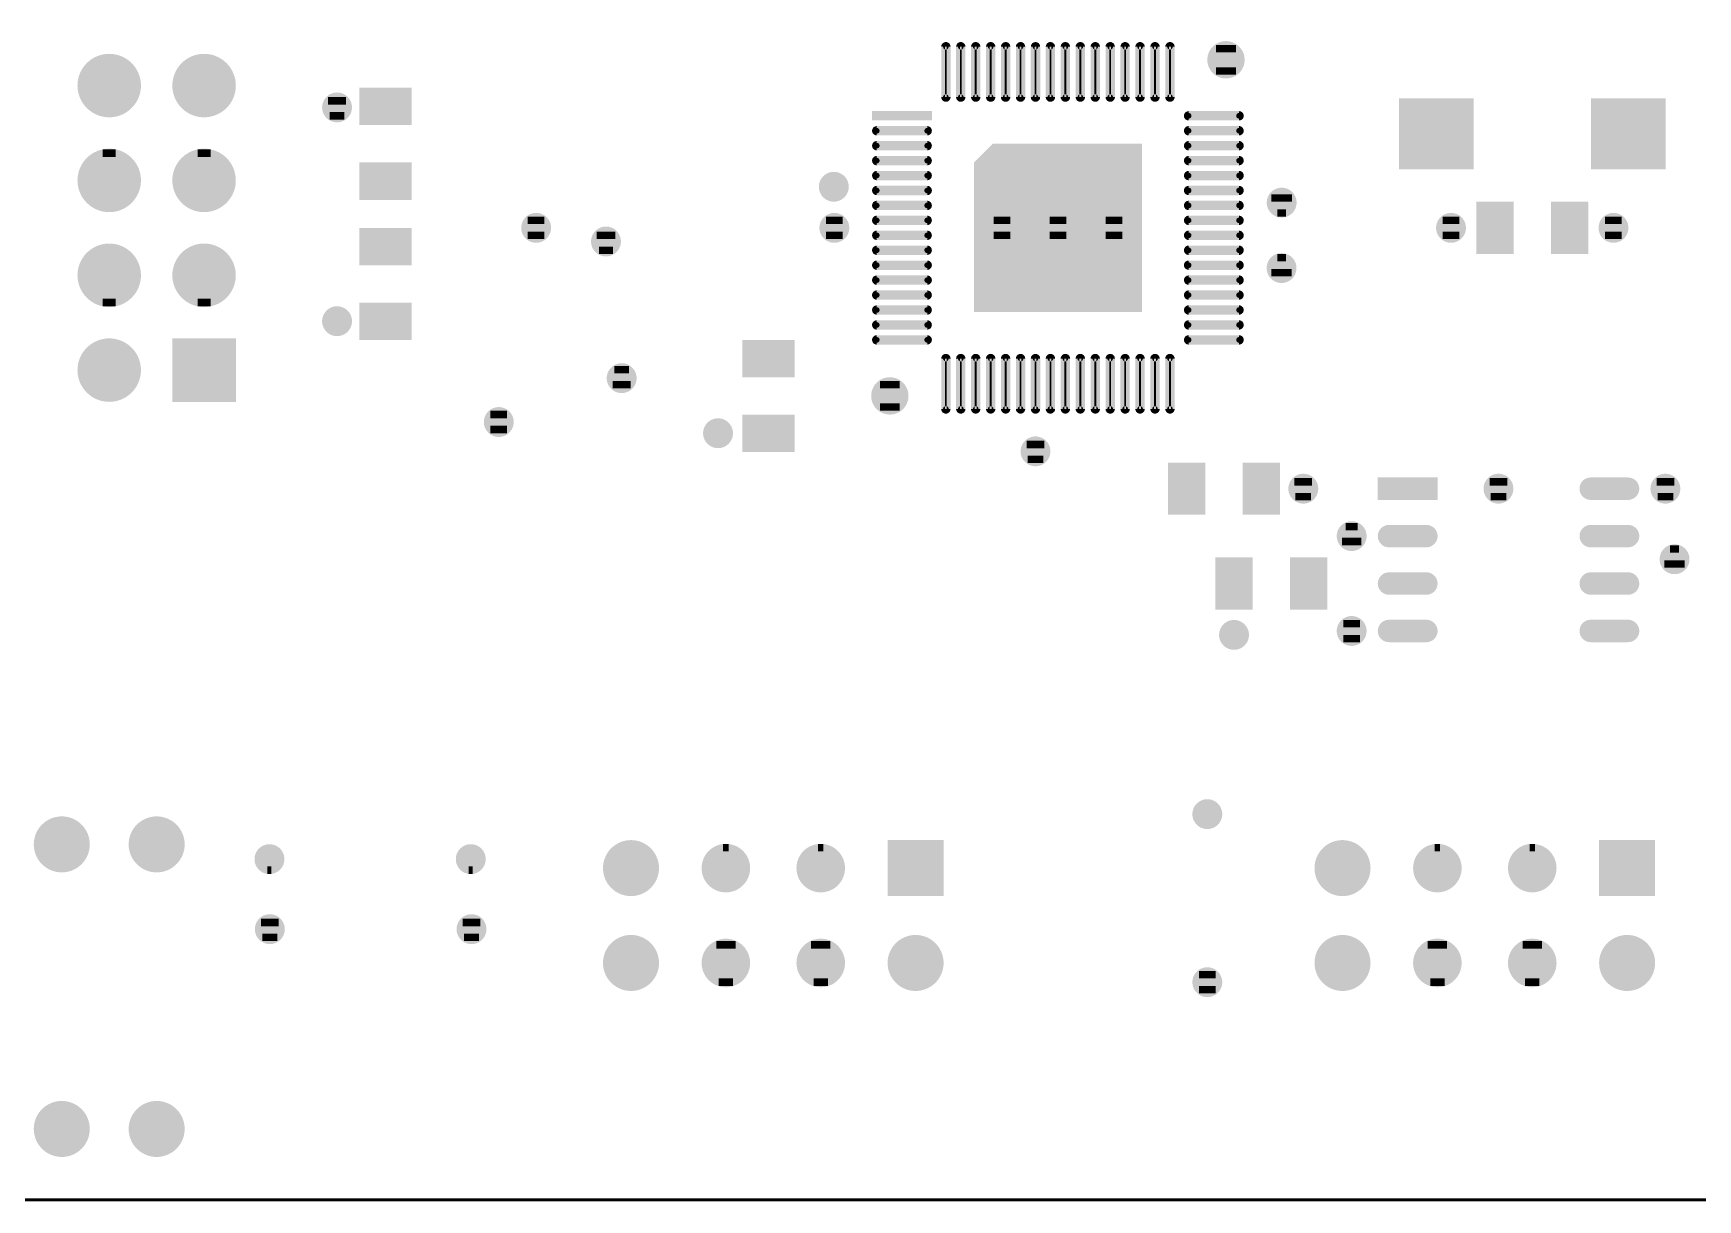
# Model space of a CAD drawing. Extents: x -61 to 101, y -94 to 26.
# Drawn here: x 12.33 to 56.89, y -93.97 to -62.74 of the extents above; entities that cross this region are included whole.
import ezdxf

# ---------------------------------------------------------------- set-up
doc = ezdxf.new("R2010")
doc.units = 0
doc.header["$MEASUREMENT"] = 0
doc.layers.add('BOARD', color=5, linetype='CONTINUOUS', lineweight=50)
doc.layers.add('TOP', color=74, linetype='CONTINUOUS')

msp = doc.modelspace()

# ---------------------------------------------------------------- linework, layer by layer
at = {"layer": 'BOARD'}
msp.add_lwpolyline([(100.88, -33.975), (-61.12, -33.975), (-61.12, -93.975), (100.88, -93.975)], close=True, dxfattribs=at)
at = {"layer": 'TOP', "const_width": 0.2}
for points in [[(36.735, -63.1, -1), (36.785, -63.1), (36.785, -64.45, -1), (36.735, -64.45)], [(37.135, -63.1, -1), (37.185, -63.1), (37.185, -64.45, -1), (37.135, -64.45)], [(37.535, -63.1, -1), (37.585, -63.1), (37.585, -64.45, -1), (37.535, -64.45)], [(37.935, -63.1, -1), (37.985, -63.1), (37.985, -64.45, -1), (37.935, -64.45)], [(38.335, -63.1, -1), (38.385, -63.1), (38.385, -64.45, -1), (38.335, -64.45)], [(38.735, -63.1, -1), (38.785, -63.1), (38.785, -64.45, -1), (38.735, -64.45)], [(39.135, -63.1, -1), (39.185, -63.1), (39.185, -64.45, -1), (39.135, -64.45)], [(39.535, -63.1, -1), (39.585, -63.1), (39.585, -64.45, -1), (39.535, -64.45)], [(39.935, -63.1, -1), (39.985, -63.1), (39.985, -64.45, -1), (39.935, -64.45)], [(40.335, -63.1, -1), (40.385, -63.1), (40.385, -64.45, -1), (40.335, -64.45)], [(40.735, -63.1, -1), (40.785, -63.1), (40.785, -64.45, -1), (40.735, -64.45)], [(41.135, -63.1, -1), (41.185, -63.1), (41.185, -64.45, -1), (41.135, -64.45)], [(41.535, -63.1, -1), (41.585, -63.1), (41.585, -64.45, -1), (41.535, -64.45)], [(41.935, -63.1, -1), (41.985, -63.1), (41.985, -64.45, -1), (41.935, -64.45)], [(42.335, -63.1, -1), (42.385, -63.1), (42.385, -64.45, -1), (42.335, -64.45)], [(42.735, -63.1, -1), (42.785, -63.1), (42.785, -64.45, -1), (42.735, -64.45)], [(44.26, -63.05, 1), (44.26, -63.85, 1)], [(14.36, -63.39, 1), (14.36, -64.89, 1)], [(16.9, -63.39, 1), (16.9, -64.89, 1)], [(20.46, -64.425, 1), (20.46, -65.025, 1)], [(44.61, -64.925, -1), (44.61, -64.975), (43.26, -64.975, -1), (43.26, -64.925)], [(36.26, -65.325, -1), (36.26, -65.375), (34.91, -65.375, -1), (34.91, -65.325)], [(44.61, -65.325, -1), (44.61, -65.375), (43.26, -65.375, -1), (43.26, -65.325)], [(14.36, -65.93, 1), (14.36, -67.43, 1)], [(16.9, -65.93, 1), (16.9, -67.43, 1)], [(36.26, -65.725, -1), (36.26, -65.775), (34.91, -65.775, -1), (34.91, -65.725)], [(44.61, -65.725, -1), (44.61, -65.775), (43.26, -65.775, -1), (43.26, -65.725)], [(36.26, -66.125, -1), (36.26, -66.175), (34.91, -66.175, -1), (34.91, -66.125)], [(39.76, -66.15, 1), (39.76, -66.75, 1)], [(44.61, -66.125, -1), (44.61, -66.175), (43.26, -66.175, -1), (43.26, -66.125)], [(33.76, -66.55, 1), (33.76, -67.15, 1)], [(36.26, -66.525, -1), (36.26, -66.575), (34.91, -66.575, -1), (34.91, -66.525)], [(36.26, -66.925, -1), (36.26, -66.975), (34.91, -66.975, -1), (34.91, -66.925)], [(44.61, -66.525, -1), (44.61, -66.575), (43.26, -66.575, -1), (43.26, -66.525)], [(44.61, -66.925, -1), (44.61, -66.975), (43.26, -66.975, -1), (43.26, -66.925)], [(36.26, -67.325, -1), (36.26, -67.375), (34.91, -67.375, -1), (34.91, -67.325)], [(44.61, -67.325, -1), (44.61, -67.375), (43.26, -67.375, -1), (43.26, -67.325)], [(45.751, -66.974, 1), (45.751, -67.574, 1)], [(25.79, -67.65, 1), (25.79, -68.25, 1)], [(33.775, -67.65, 1), (33.775, -68.25, 1)], [(36.26, -67.725, -1), (36.26, -67.775), (34.91, -67.775, -1), (34.91, -67.725)], [(38.26, -67.65, 1), (38.26, -68.25, 1)], [(39.76, -67.65, 1), (39.76, -68.25, 1)], [(41.26, -67.65, 1), (41.26, -68.25, 1)], [(44.61, -67.725, -1), (44.61, -67.775), (43.26, -67.775, -1), (43.26, -67.725)], [(50.285, -67.65, 1), (50.285, -68.25, 1)], [(54.635, -67.65, 1), (54.635, -68.25, 1)], [(27.66, -68.015, 1), (27.66, -68.615, 1)], [(36.26, -68.125, -1), (36.26, -68.175), (34.91, -68.175, -1), (34.91, -68.125)], [(44.61, -68.125, -1), (44.61, -68.175), (43.26, -68.175, -1), (43.26, -68.125)], [(14.36, -68.47, 1), (14.36, -69.97, 1)], [(16.9, -68.47, 1), (16.9, -69.97, 1)], [(36.26, -68.525, -1), (36.26, -68.575), (34.91, -68.575, -1), (34.91, -68.525)], [(44.61, -68.525, -1), (44.61, -68.575), (43.26, -68.575, -1), (43.26, -68.525)], [(45.748, -68.727, 1), (45.748, -69.327, 1)], [(36.26, -68.925, -1), (36.26, -68.975), (34.91, -68.975, -1), (34.91, -68.925)], [(39.76, -69.15, 1), (39.76, -69.75, 1)], [(44.61, -68.925, -1), (44.61, -68.975), (43.26, -68.975, -1), (43.26, -68.925)], [(36.26, -69.325, -1), (36.26, -69.375), (34.91, -69.375, -1), (34.91, -69.325)], [(44.61, -69.325, -1), (44.61, -69.375), (43.26, -69.375, -1), (43.26, -69.325)], [(36.26, -69.725, -1), (36.26, -69.775), (34.91, -69.775, -1), (34.91, -69.725)], [(44.61, -69.725, -1), (44.61, -69.775), (43.26, -69.775, -1), (43.26, -69.725)], [(20.46, -70.15, 1), (20.46, -70.75, 1)], [(36.26, -70.125, -1), (36.26, -70.175), (34.91, -70.175, -1), (34.91, -70.125)], [(44.61, -70.125, -1), (44.61, -70.175), (43.26, -70.175, -1), (43.26, -70.125)], [(36.26, -70.525, -1), (36.26, -70.575), (34.91, -70.575, -1), (34.91, -70.525)], [(36.26, -70.925, -1), (36.26, -70.975), (34.91, -70.975, -1), (34.91, -70.925)], [(44.61, -70.525, -1), (44.61, -70.575), (43.26, -70.575, -1), (43.26, -70.525)], [(44.61, -70.925, -1), (44.61, -70.975), (43.26, -70.975, -1), (43.26, -70.925)], [(14.36, -71.01, 1), (14.36, -72.51, 1)], [(28.08, -71.675, 1), (28.08, -72.275, 1)], [(36.735, -71.45, -1), (36.785, -71.45), (36.785, -72.8, -1), (36.735, -72.8)], [(37.135, -71.45, -1), (37.185, -71.45), (37.185, -72.8, -1), (37.135, -72.8)], [(37.535, -71.45, -1), (37.585, -71.45), (37.585, -72.8, -1), (37.535, -72.8)], [(37.935, -71.45, -1), (37.985, -71.45), (37.985, -72.8, -1), (37.935, -72.8)], [(38.335, -71.45, -1), (38.385, -71.45), (38.385, -72.8, -1), (38.335, -72.8)], [(38.735, -71.45, -1), (38.785, -71.45), (38.785, -72.8, -1), (38.735, -72.8)], [(39.135, -71.45, -1), (39.185, -71.45), (39.185, -72.8, -1), (39.135, -72.8)], [(39.535, -71.45, -1), (39.585, -71.45), (39.585, -72.8, -1), (39.535, -72.8)], [(39.935, -71.45, -1), (39.985, -71.45), (39.985, -72.8, -1), (39.935, -72.8)], [(40.335, -71.45, -1), (40.385, -71.45), (40.385, -72.8, -1), (40.335, -72.8)], [(40.735, -71.45, -1), (40.785, -71.45), (40.785, -72.8, -1), (40.735, -72.8)], [(41.135, -71.45, -1), (41.185, -71.45), (41.185, -72.8, -1), (41.135, -72.8)], [(41.535, -71.45, -1), (41.585, -71.45), (41.585, -72.8, -1), (41.535, -72.8)], [(41.935, -71.45, -1), (41.985, -71.45), (41.985, -72.8, -1), (41.935, -72.8)], [(42.335, -71.45, -1), (42.385, -71.45), (42.385, -72.8, -1), (42.335, -72.8)], [(42.735, -71.45, -1), (42.785, -71.45), (42.785, -72.8, -1), (42.735, -72.8)], [(35.26, -72.05, 1), (35.26, -72.85, 1)], [(24.79, -72.85, 1), (24.79, -73.45, 1)], [(30.66, -73.15, 1), (30.66, -73.75, 1)], [(39.16, -73.635, 1), (39.16, -74.235, 1)], [(46.33, -74.635, 1), (46.33, -75.235, 1)], [(51.555, -74.635, 1), (51.555, -75.235, 1)], [(55.025, -74.735, -1), (55.025, -75.135), (54.025, -75.135, -1), (54.025, -74.735)], [(56.025, -74.635, 1), (56.025, -75.235, 1)], [(47.625, -75.905, 1), (47.625, -76.505, 1)], [(49.625, -76.005, -1), (49.625, -76.405), (48.625, -76.405, -1), (48.625, -76.005)], [(55.025, -76.005, -1), (55.025, -76.405), (54.025, -76.405, -1), (54.025, -76.005)], [(56.27, -76.524, 1), (56.27, -77.124, 1)], [(49.625, -77.275, -1), (49.625, -77.675), (48.625, -77.675, -1), (48.625, -77.275)], [(55.025, -77.275, -1), (55.025, -77.675), (54.025, -77.675, -1), (54.025, -77.275)], [(47.625, -78.445, 1), (47.625, -79.045, 1)], [(44.475, -78.55, 1), (44.475, -79.15, 1)], [(49.625, -78.545, -1), (49.625, -78.945), (48.625, -78.945, -1), (48.625, -78.545)], [(55.025, -78.545, -1), (55.025, -78.945), (54.025, -78.945, -1), (54.025, -78.545)], [(43.76, -83.35, 1), (43.76, -83.95, 1)], [(13.09, -83.81, 1), (13.09, -85.11, 1)], [(15.63, -83.81, 1), (15.63, -85.11, 1)], [(18.65, -84.555, 1), (18.65, -85.155, 1)], [(24.04, -84.555, 1), (24.04, -85.155, 1)], [(28.33, -84.445, 1), (28.33, -85.745, 1)], [(30.87, -84.545, 1), (30.87, -85.645, 1)], [(33.41, -84.545, 1), (33.41, -85.645, 1)], [(47.38, -84.445, 1), (47.38, -85.745, 1)], [(49.92, -84.545, 1), (49.92, -85.645, 1)], [(52.46, -84.545, 1), (52.46, -85.645, 1)], [(18.66, -86.43, 1), (18.66, -87.03, 1)], [(24.06, -86.43, 1), (24.06, -87.03, 1)], [(28.33, -86.985, 1), (28.33, -88.285, 1)], [(35.95, -86.985, 1), (35.95, -88.285, 1)], [(47.38, -86.985, 1), (47.38, -88.285, 1)], [(55, -86.985, 1), (55, -88.285, 1)], [(30.87, -87.085, 1), (30.87, -88.185, 1)], [(33.41, -87.085, 1), (33.41, -88.185, 1)], [(49.92, -87.085, 1), (49.92, -88.185, 1)], [(52.46, -87.085, 1), (52.46, -88.185, 1)], [(43.76, -87.85, 1), (43.76, -88.45, 1)], [(13.09, -91.43, 1), (13.09, -92.73, 1)], [(15.63, -91.43, 1), (15.63, -92.73, 1)]]:
    msp.add_lwpolyline(points, format="xyb", close=True, dxfattribs=at)
for points in [[(36.785, -63.15), (36.735, -63.15)], [(36.785, -63.35), (36.735, -63.35)], [(37.185, -63.15), (37.135, -63.15)], [(37.185, -63.35), (37.135, -63.35)], [(37.585, -63.15), (37.535, -63.15)], [(37.585, -63.35), (37.535, -63.35)], [(37.985, -63.15), (37.935, -63.15)], [(37.985, -63.35), (37.935, -63.35)], [(38.385, -63.15), (38.335, -63.15)], [(38.385, -63.35), (38.335, -63.35)], [(38.785, -63.15), (38.735, -63.15)], [(38.785, -63.35), (38.735, -63.35)], [(39.185, -63.15), (39.135, -63.15)], [(39.185, -63.35), (39.135, -63.35)], [(39.585, -63.15), (39.535, -63.15)], [(39.585, -63.35), (39.535, -63.35)], [(39.985, -63.15), (39.935, -63.15)], [(39.985, -63.35), (39.935, -63.35)], [(40.385, -63.15), (40.335, -63.15)], [(40.385, -63.35), (40.335, -63.35)], [(40.785, -63.15), (40.735, -63.15)], [(40.785, -63.35), (40.735, -63.35)], [(41.185, -63.15), (41.135, -63.15)], [(41.185, -63.35), (41.135, -63.35)], [(41.585, -63.15), (41.535, -63.15)], [(41.585, -63.35), (41.535, -63.35)], [(41.985, -63.15), (41.935, -63.15)], [(41.985, -63.35), (41.935, -63.35)], [(42.385, -63.15), (42.335, -63.15)], [(42.385, -63.35), (42.335, -63.35)], [(42.785, -63.15), (42.735, -63.15)], [(42.785, -63.35), (42.735, -63.35)], [(44.647, -63.35), (43.873, -63.35)], [(44.524, -63.15), (43.996, -63.15)], [(15, -63.75), (13.72, -63.75)], [(14.823, -63.55), (13.897, -63.55)], [(17.54, -63.75), (16.26, -63.75)], [(17.363, -63.55), (16.437, -63.55)], [(36.785, -63.55), (36.735, -63.55)], [(36.785, -63.75), (36.735, -63.75)], [(37.185, -63.55), (37.135, -63.55)], [(37.185, -63.75), (37.135, -63.75)], [(37.585, -63.55), (37.535, -63.55)], [(37.585, -63.75), (37.535, -63.75)], [(37.985, -63.55), (37.935, -63.55)], [(37.985, -63.75), (37.935, -63.75)], [(38.385, -63.55), (38.335, -63.55)], [(38.385, -63.75), (38.335, -63.75)], [(38.785, -63.55), (38.735, -63.55)], [(38.785, -63.75), (38.735, -63.75)], [(39.185, -63.55), (39.135, -63.55)], [(39.185, -63.75), (39.135, -63.75)], [(39.585, -63.55), (39.535, -63.55)], [(39.585, -63.75), (39.535, -63.75)], [(39.985, -63.55), (39.935, -63.55)], [(39.985, -63.75), (39.935, -63.75)], [(40.385, -63.55), (40.335, -63.55)], [(40.385, -63.75), (40.335, -63.75)], [(40.785, -63.55), (40.735, -63.55)], [(40.785, -63.75), (40.735, -63.75)], [(41.185, -63.55), (41.135, -63.55)], [(41.185, -63.75), (41.135, -63.75)], [(41.585, -63.55), (41.535, -63.55)], [(41.585, -63.75), (41.535, -63.75)], [(41.985, -63.55), (41.935, -63.55)], [(41.985, -63.75), (41.935, -63.75)], [(42.385, -63.55), (42.335, -63.55)], [(42.385, -63.75), (42.335, -63.75)], [(42.785, -63.55), (42.735, -63.55)], [(42.785, -63.75), (42.735, -63.75)], [(44.647, -63.55), (43.873, -63.55)], [(44.524, -63.75), (43.996, -63.75)], [(15.109, -64.15), (13.611, -64.15)], [(15.085, -63.95), (13.635, -63.95)], [(17.649, -64.15), (16.151, -64.15)], [(17.625, -63.95), (16.175, -63.95)], [(36.785, -63.95), (36.735, -63.95)], [(36.785, -64.15), (36.735, -64.15)], [(37.185, -63.95), (37.135, -63.95)], [(37.185, -64.15), (37.135, -64.15)], [(37.585, -63.95), (37.535, -63.95)], [(37.585, -64.15), (37.535, -64.15)], [(37.985, -63.95), (37.935, -63.95)], [(37.985, -64.15), (37.935, -64.15)], [(38.385, -63.95), (38.335, -63.95)], [(38.385, -64.15), (38.335, -64.15)], [(38.785, -63.95), (38.735, -63.95)], [(38.785, -64.15), (38.735, -64.15)], [(39.185, -63.95), (39.135, -63.95)], [(39.185, -64.15), (39.135, -64.15)], [(39.585, -63.95), (39.535, -63.95)], [(39.585, -64.15), (39.535, -64.15)], [(39.985, -63.95), (39.935, -63.95)], [(39.985, -64.15), (39.935, -64.15)], [(40.385, -63.95), (40.335, -63.95)], [(40.385, -64.15), (40.335, -64.15)], [(40.785, -63.95), (40.735, -63.95)], [(40.785, -64.15), (40.735, -64.15)], [(41.185, -63.95), (41.135, -63.95)], [(41.185, -64.15), (41.135, -64.15)], [(41.585, -63.95), (41.535, -63.95)], [(41.585, -64.15), (41.535, -64.15)], [(41.985, -63.95), (41.935, -63.95)], [(41.985, -64.15), (41.935, -64.15)], [(42.385, -63.95), (42.335, -63.95)], [(42.385, -64.15), (42.335, -64.15)], [(42.785, -63.95), (42.735, -63.95)], [(42.785, -64.15), (42.735, -64.15)], [(15.08, -64.35), (13.64, -64.35)], [(14.988, -64.55), (13.732, -64.55)], [(17.62, -64.35), (16.18, -64.35)], [(17.528, -64.55), (16.272, -64.55)], [(20.703, -64.55), (20.217, -64.55)], [(22.36, -64.35), (21.16, -64.35)], [(22.36, -64.55), (21.16, -64.55)], [(36.785, -64.35), (36.735, -64.35)], [(37.185, -64.35), (37.135, -64.35)], [(37.585, -64.35), (37.535, -64.35)], [(37.985, -64.35), (37.935, -64.35)], [(38.385, -64.35), (38.335, -64.35)], [(38.785, -64.35), (38.735, -64.35)], [(39.185, -64.35), (39.135, -64.35)], [(39.585, -64.35), (39.535, -64.35)], [(39.985, -64.35), (39.935, -64.35)], [(40.385, -64.35), (40.335, -64.35)], [(40.785, -64.35), (40.735, -64.35)], [(41.185, -64.35), (41.135, -64.35)], [(41.585, -64.35), (41.535, -64.35)], [(41.985, -64.35), (41.935, -64.35)], [(42.385, -64.35), (42.335, -64.35)], [(42.785, -64.35), (42.735, -64.35)], [(14.796, -64.75), (13.924, -64.75)], [(17.336, -64.75), (16.464, -64.75)], [(20.758, -64.75), (20.162, -64.75)], [(20.658, -64.95), (20.262, -64.95)], [(22.36, -64.75), (21.16, -64.75)], [(22.36, -64.95), (21.16, -64.95)], [(36.285, -64.95), (34.885, -64.95)], [(44.635, -64.95), (43.235, -64.95)], [(50.79, -64.75), (48.99, -64.75)], [(50.79, -64.95), (48.99, -64.95)], [(50.79, -65.15), (48.99, -65.15)], [(55.93, -64.75), (54.13, -64.75)], [(55.93, -64.95), (54.13, -64.95)], [(55.93, -65.15), (54.13, -65.15)], [(36.285, -65.35), (34.885, -65.35)], [(44.635, -65.35), (43.235, -65.35)], [(50.79, -65.35), (48.99, -65.35)], [(50.79, -65.55), (48.99, -65.55)], [(55.93, -65.35), (54.13, -65.35)], [(55.93, -65.55), (54.13, -65.55)], [(14.532, -65.95), (14.188, -65.95)], [(17.072, -65.95), (16.728, -65.95)], [(36.285, -65.75), (34.885, -65.75)], [(41.91, -65.95), (37.901, -65.95)], [(44.635, -65.75), (43.235, -65.75)], [(50.79, -65.75), (48.99, -65.75)], [(50.79, -65.95), (48.99, -65.95)], [(55.93, -65.75), (54.13, -65.75)], [(55.93, -65.95), (54.13, -65.95)], [(15.033, -66.35), (13.687, -66.35)], [(14.89, -66.15), (13.83, -66.15)], [(17.573, -66.35), (16.227, -66.35)], [(17.43, -66.15), (16.37, -66.15)], [(22.36, -66.35), (21.16, -66.35)], [(36.285, -66.15), (34.885, -66.15)], [(41.91, -66.35), (37.61, -66.35)], [(41.91, -66.15), (37.701, -66.15)], [(40.042, -66.35), (39.478, -66.35)], [(44.635, -66.15), (43.235, -66.15)], [(50.79, -66.15), (48.99, -66.15)], [(55.93, -66.15), (54.13, -66.15)], [(15.106, -66.75), (13.614, -66.75)], [(15.098, -66.55), (13.622, -66.55)], [(17.646, -66.75), (16.154, -66.75)], [(17.638, -66.55), (16.162, -66.55)], [(22.36, -66.55), (21.16, -66.55)], [(22.36, -66.75), (21.16, -66.75)], [(34.042, -66.75), (33.478, -66.75)], [(36.285, -66.55), (34.885, -66.55)], [(41.91, -66.55), (37.61, -66.55)], [(41.91, -66.75), (37.61, -66.75)], [(40.042, -66.55), (39.478, -66.55)], [(44.635, -66.55), (43.235, -66.55)], [(15.059, -66.95), (13.661, -66.95)], [(14.944, -67.15), (13.776, -67.15)], [(14.697, -67.35), (14.023, -67.35)], [(17.599, -66.95), (16.201, -66.95)], [(17.484, -67.15), (16.316, -67.15)], [(17.237, -67.35), (16.563, -67.35)], [(22.36, -66.95), (21.16, -66.95)], [(34.042, -66.95), (33.478, -66.95)], [(36.285, -66.95), (34.885, -66.95)], [(36.285, -67.35), (34.885, -67.35)], [(41.91, -66.95), (37.61, -66.95)], [(41.91, -67.15), (37.61, -67.15)], [(41.91, -67.35), (37.61, -67.35)], [(44.635, -66.95), (43.235, -66.95)], [(44.635, -67.35), (43.235, -67.35)], [(46.041, -67.35), (45.461, -67.35)], [(46.024, -67.15), (45.478, -67.15)], [(51.86, -67.35), (51.06, -67.35)], [(53.86, -67.35), (53.06, -67.35)], [(26.013, -67.75), (25.567, -67.75)], [(33.998, -67.75), (33.552, -67.75)], [(36.285, -67.75), (34.885, -67.75)], [(41.91, -67.55), (37.61, -67.55)], [(41.91, -67.75), (37.61, -67.75)], [(38.483, -67.75), (38.037, -67.75)], [(39.983, -67.75), (39.537, -67.75)], [(41.483, -67.75), (41.037, -67.75)], [(44.635, -67.75), (43.235, -67.75)], [(45.868, -67.55), (45.634, -67.55)], [(50.508, -67.75), (50.062, -67.75)], [(51.86, -67.55), (51.06, -67.55)], [(51.86, -67.75), (51.06, -67.75)], [(53.86, -67.55), (53.06, -67.55)], [(53.86, -67.75), (53.06, -67.75)], [(54.858, -67.75), (54.412, -67.75)], [(22.36, -68.15), (21.16, -68.15)], [(26.09, -67.95), (25.49, -67.95)], [(26.013, -68.15), (25.567, -68.15)], [(27.91, -68.15), (27.41, -68.15)], [(34.075, -67.95), (33.475, -67.95)], [(33.998, -68.15), (33.552, -68.15)], [(36.285, -68.15), (34.885, -68.15)], [(41.91, -67.95), (37.61, -67.95)], [(41.91, -68.15), (37.61, -68.15)], [(38.56, -67.95), (37.96, -67.95)], [(38.483, -68.15), (38.037, -68.15)], [(40.06, -67.95), (39.46, -67.95)], [(39.983, -68.15), (39.537, -68.15)], [(41.56, -67.95), (40.96, -67.95)], [(41.483, -68.15), (41.037, -68.15)], [(44.635, -68.15), (43.235, -68.15)], [(50.585, -67.95), (49.985, -67.95)], [(50.508, -68.15), (50.062, -68.15)], [(51.86, -67.95), (51.06, -67.95)], [(51.86, -68.15), (51.06, -68.15)], [(53.86, -67.95), (53.06, -67.95)], [(53.86, -68.15), (53.06, -68.15)], [(54.935, -67.95), (54.335, -67.95)], [(54.858, -68.15), (54.412, -68.15)], [(14.697, -68.55), (14.023, -68.55)], [(17.237, -68.55), (16.563, -68.55)], [(22.36, -68.35), (21.16, -68.35)], [(22.36, -68.55), (21.16, -68.55)], [(27.957, -68.35), (27.363, -68.35)], [(27.846, -68.55), (27.474, -68.55)], [(36.285, -68.55), (34.885, -68.55)], [(41.91, -68.35), (37.61, -68.35)], [(41.91, -68.55), (37.61, -68.55)], [(44.635, -68.55), (43.235, -68.55)], [(51.86, -68.35), (51.06, -68.35)], [(51.86, -68.55), (51.06, -68.55)], [(53.86, -68.35), (53.06, -68.35)], [(53.86, -68.55), (53.06, -68.55)], [(15.106, -69.15), (13.614, -69.15)], [(15.059, -68.95), (13.661, -68.95)], [(14.944, -68.75), (13.776, -68.75)], [(17.646, -69.15), (16.154, -69.15)], [(17.599, -68.95), (16.201, -68.95)], [(17.484, -68.75), (16.316, -68.75)], [(22.36, -68.75), (21.16, -68.75)], [(36.285, -68.95), (34.885, -68.95)], [(41.91, -68.75), (37.61, -68.75)], [(41.91, -68.95), (37.61, -68.95)], [(41.91, -69.15), (37.61, -69.15)], [(44.635, -68.95), (43.235, -68.95)], [(46.037, -68.95), (45.459, -68.95)], [(46.021, -69.15), (45.475, -69.15)], [(45.863, -68.75), (45.633, -68.75)], [(15.098, -69.35), (13.622, -69.35)], [(15.033, -69.55), (13.687, -69.55)], [(17.638, -69.35), (16.162, -69.35)], [(17.573, -69.55), (16.227, -69.55)], [(36.285, -69.35), (34.885, -69.35)], [(41.91, -69.35), (37.61, -69.35)], [(41.91, -69.55), (37.61, -69.55)], [(40.042, -69.35), (39.478, -69.35)], [(40.042, -69.55), (39.478, -69.55)], [(44.635, -69.35), (43.235, -69.35)], [(14.89, -69.75), (13.83, -69.75)], [(14.532, -69.95), (14.188, -69.95)], [(17.43, -69.75), (16.37, -69.75)], [(17.072, -69.95), (16.728, -69.95)], [(36.285, -69.75), (34.885, -69.75)], [(41.91, -69.75), (37.61, -69.75)], [(41.91, -69.95), (37.61, -69.95)], [(44.635, -69.75), (43.235, -69.75)], [(20.742, -70.35), (20.178, -70.35)], [(22.36, -70.15), (21.16, -70.15)], [(22.36, -70.35), (21.16, -70.35)], [(36.285, -70.15), (34.885, -70.15)], [(44.635, -70.15), (43.235, -70.15)], [(20.742, -70.55), (20.178, -70.55)], [(22.36, -70.55), (21.16, -70.55)], [(22.36, -70.75), (21.16, -70.75)], [(36.285, -70.55), (34.885, -70.55)], [(36.285, -70.95), (34.885, -70.95)], [(44.635, -70.55), (43.235, -70.55)], [(44.635, -70.95), (43.235, -70.95)], [(14.988, -71.35), (13.732, -71.35)], [(14.796, -71.15), (13.924, -71.15)], [(17.65, -71.15), (16.15, -71.15)], [(17.65, -71.35), (16.15, -71.35)], [(32.61, -71.15), (31.41, -71.15)], [(32.61, -71.35), (31.41, -71.35)], [(15.109, -71.75), (13.611, -71.75)], [(15.08, -71.55), (13.64, -71.55)], [(17.65, -71.55), (16.15, -71.55)], [(17.65, -71.75), (16.15, -71.75)], [(28.278, -71.75), (27.882, -71.75)], [(32.61, -71.55), (31.41, -71.55)], [(32.61, -71.75), (31.41, -71.75)], [(36.785, -71.55), (36.735, -71.55)], [(36.785, -71.75), (36.735, -71.75)], [(37.185, -71.55), (37.135, -71.55)], [(37.185, -71.75), (37.135, -71.75)], [(37.585, -71.55), (37.535, -71.55)], [(37.585, -71.75), (37.535, -71.75)], [(37.985, -71.55), (37.935, -71.55)], [(37.985, -71.75), (37.935, -71.75)], [(38.385, -71.55), (38.335, -71.55)], [(38.385, -71.75), (38.335, -71.75)], [(38.785, -71.55), (38.735, -71.55)], [(38.785, -71.75), (38.735, -71.75)], [(39.185, -71.55), (39.135, -71.55)], [(39.185, -71.75), (39.135, -71.75)], [(39.585, -71.55), (39.535, -71.55)], [(39.585, -71.75), (39.535, -71.75)], [(39.985, -71.55), (39.935, -71.55)], [(39.985, -71.75), (39.935, -71.75)], [(40.385, -71.55), (40.335, -71.55)], [(40.385, -71.75), (40.335, -71.75)], [(40.785, -71.55), (40.735, -71.55)], [(40.785, -71.75), (40.735, -71.75)], [(41.185, -71.55), (41.135, -71.55)], [(41.185, -71.75), (41.135, -71.75)], [(41.585, -71.55), (41.535, -71.55)], [(41.585, -71.75), (41.535, -71.75)], [(41.985, -71.55), (41.935, -71.55)], [(41.985, -71.75), (41.935, -71.75)], [(42.385, -71.55), (42.335, -71.55)], [(42.385, -71.75), (42.335, -71.75)], [(42.785, -71.55), (42.735, -71.55)], [(42.785, -71.75), (42.735, -71.75)], [(15.085, -71.95), (13.635, -71.95)], [(15, -72.15), (13.72, -72.15)], [(17.65, -71.95), (16.15, -71.95)], [(17.65, -72.15), (16.15, -72.15)], [(28.378, -71.95), (27.782, -71.95)], [(28.323, -72.15), (27.837, -72.15)], [(35.524, -72.15), (34.996, -72.15)], [(36.785, -71.95), (36.735, -71.95)], [(36.785, -72.15), (36.735, -72.15)], [(37.185, -71.95), (37.135, -71.95)], [(37.185, -72.15), (37.135, -72.15)], [(37.585, -71.95), (37.535, -71.95)], [(37.585, -72.15), (37.535, -72.15)], [(37.985, -71.95), (37.935, -71.95)], [(37.985, -72.15), (37.935, -72.15)], [(38.385, -71.95), (38.335, -71.95)], [(38.385, -72.15), (38.335, -72.15)], [(38.785, -71.95), (38.735, -71.95)], [(38.785, -72.15), (38.735, -72.15)], [(39.185, -71.95), (39.135, -71.95)], [(39.185, -72.15), (39.135, -72.15)], [(39.585, -71.95), (39.535, -71.95)], [(39.585, -72.15), (39.535, -72.15)], [(39.985, -71.95), (39.935, -71.95)], [(39.985, -72.15), (39.935, -72.15)], [(40.385, -71.95), (40.335, -71.95)], [(40.385, -72.15), (40.335, -72.15)], [(40.785, -71.95), (40.735, -71.95)], [(40.785, -72.15), (40.735, -72.15)], [(41.185, -71.95), (41.135, -71.95)], [(41.185, -72.15), (41.135, -72.15)], [(41.585, -71.95), (41.535, -71.95)], [(41.585, -72.15), (41.535, -72.15)], [(41.985, -71.95), (41.935, -71.95)], [(41.985, -72.15), (41.935, -72.15)], [(42.385, -71.95), (42.335, -71.95)], [(42.385, -72.15), (42.335, -72.15)], [(42.785, -71.95), (42.735, -71.95)], [(42.785, -72.15), (42.735, -72.15)], [(14.823, -72.35), (13.897, -72.35)], [(17.65, -72.35), (16.15, -72.35)], [(35.647, -72.35), (34.873, -72.35)], [(35.647, -72.55), (34.873, -72.55)], [(36.785, -72.35), (36.735, -72.35)], [(36.785, -72.55), (36.735, -72.55)], [(37.185, -72.35), (37.135, -72.35)], [(37.185, -72.55), (37.135, -72.55)], [(37.585, -72.35), (37.535, -72.35)], [(37.585, -72.55), (37.535, -72.55)], [(37.985, -72.35), (37.935, -72.35)], [(37.985, -72.55), (37.935, -72.55)], [(38.385, -72.35), (38.335, -72.35)], [(38.385, -72.55), (38.335, -72.55)], [(38.785, -72.35), (38.735, -72.35)], [(38.785, -72.55), (38.735, -72.55)], [(39.185, -72.35), (39.135, -72.35)], [(39.185, -72.55), (39.135, -72.55)], [(39.585, -72.35), (39.535, -72.35)], [(39.585, -72.55), (39.535, -72.55)], [(39.985, -72.35), (39.935, -72.35)], [(39.985, -72.55), (39.935, -72.55)], [(40.385, -72.35), (40.335, -72.35)], [(40.385, -72.55), (40.335, -72.55)], [(40.785, -72.35), (40.735, -72.35)], [(40.785, -72.55), (40.735, -72.55)], [(41.185, -72.35), (41.135, -72.35)], [(41.185, -72.55), (41.135, -72.55)], [(41.585, -72.35), (41.535, -72.35)], [(41.585, -72.55), (41.535, -72.55)], [(41.985, -72.35), (41.935, -72.35)], [(41.985, -72.55), (41.935, -72.55)], [(42.385, -72.35), (42.335, -72.35)], [(42.385, -72.55), (42.335, -72.55)], [(42.785, -72.35), (42.735, -72.35)], [(42.785, -72.55), (42.735, -72.55)], [(25.09, -73.15), (24.49, -73.15)], [(25.013, -72.95), (24.567, -72.95)], [(32.61, -73.15), (31.41, -73.15)], [(35.524, -72.75), (34.996, -72.75)], [(36.785, -72.75), (36.735, -72.75)], [(37.185, -72.75), (37.135, -72.75)], [(37.585, -72.75), (37.535, -72.75)], [(37.985, -72.75), (37.935, -72.75)], [(38.385, -72.75), (38.335, -72.75)], [(38.785, -72.75), (38.735, -72.75)], [(39.185, -72.75), (39.135, -72.75)], [(39.585, -72.75), (39.535, -72.75)], [(39.985, -72.75), (39.935, -72.75)], [(40.385, -72.75), (40.335, -72.75)], [(40.785, -72.75), (40.735, -72.75)], [(41.185, -72.75), (41.135, -72.75)], [(41.585, -72.75), (41.535, -72.75)], [(41.985, -72.75), (41.935, -72.75)], [(42.385, -72.75), (42.335, -72.75)], [(42.785, -72.75), (42.735, -72.75)], [(25.013, -73.35), (24.567, -73.35)], [(30.942, -73.35), (30.378, -73.35)], [(30.942, -73.55), (30.378, -73.55)], [(32.61, -73.35), (31.41, -73.35)], [(32.61, -73.55), (31.41, -73.55)], [(32.61, -73.75), (31.41, -73.75)], [(39.459, -73.95), (38.861, -73.95)], [(39.396, -73.75), (38.924, -73.75)], [(39.369, -74.15), (38.951, -74.15)], [(43.605, -74.35), (42.805, -74.35)], [(45.605, -74.35), (44.805, -74.35)], [(43.605, -74.55), (42.805, -74.55)], [(43.605, -74.75), (42.805, -74.75)], [(43.605, -74.95), (42.805, -74.95)], [(45.605, -74.55), (44.805, -74.55)], [(45.605, -74.75), (44.805, -74.75)], [(45.605, -74.95), (44.805, -74.95)], [(46.629, -74.95), (46.031, -74.95)], [(46.566, -74.75), (46.094, -74.75)], [(49.825, -74.75), (48.425, -74.75)], [(49.825, -74.95), (48.425, -74.95)], [(51.854, -74.95), (51.256, -74.95)], [(51.791, -74.75), (51.319, -74.75)], [(55.224, -74.95), (53.826, -74.95)], [(55.1, -74.75), (53.95, -74.75)], [(56.324, -74.95), (55.726, -74.95)], [(56.261, -74.75), (55.789, -74.75)], [(43.605, -75.15), (42.805, -75.15)], [(43.605, -75.35), (42.805, -75.35)], [(45.605, -75.15), (44.805, -75.15)], [(45.605, -75.35), (44.805, -75.35)], [(46.539, -75.15), (46.121, -75.15)], [(51.764, -75.15), (51.346, -75.15)], [(56.234, -75.15), (55.816, -75.15)], [(47.919, -76.15), (47.331, -76.15)], [(47.783, -75.95), (47.467, -75.95)], [(49.817, -76.15), (48.433, -76.15)], [(55.217, -76.15), (53.833, -76.15)], [(47.887, -76.35), (47.363, -76.35)], [(49.762, -76.35), (48.488, -76.35)], [(55.162, -76.35), (53.888, -76.35)], [(56.392, -76.55), (56.148, -76.55)], [(44.875, -76.95), (44.075, -76.95)], [(44.875, -77.15), (44.075, -77.15)], [(46.875, -76.95), (46.075, -76.95)], [(46.875, -77.15), (46.075, -77.15)], [(56.56, -76.75), (55.98, -76.75)], [(56.542, -76.95), (55.998, -76.95)], [(44.875, -77.35), (44.075, -77.35)], [(44.875, -77.55), (44.075, -77.55)], [(46.875, -77.35), (46.075, -77.35)], [(46.875, -77.55), (46.075, -77.55)], [(49.81, -77.55), (48.44, -77.55)], [(49.781, -77.35), (48.469, -77.35)], [(55.21, -77.55), (53.84, -77.55)], [(55.181, -77.35), (53.869, -77.35)], [(44.875, -77.75), (44.075, -77.75)], [(44.875, -77.95), (44.075, -77.95)], [(46.875, -77.75), (46.075, -77.75)], [(46.875, -77.95), (46.075, -77.95)], [(44.757, -78.75), (44.193, -78.75)], [(44.757, -78.95), (44.193, -78.95)], [(47.924, -78.75), (47.326, -78.75)], [(47.852, -78.55), (47.398, -78.55)], [(47.844, -78.95), (47.406, -78.95)], [(49.824, -78.75), (48.426, -78.75)], [(49.669, -78.55), (48.581, -78.55)], [(55.224, -78.75), (53.826, -78.75)], [(55.069, -78.55), (53.981, -78.55)], [(44.042, -83.55), (43.478, -83.55)], [(44.042, -83.75), (43.478, -83.75)], [(13.661, -84.15), (12.519, -84.15)], [(13.492, -83.95), (12.688, -83.95)], [(16.201, -84.15), (15.059, -84.15)], [(16.032, -83.95), (15.228, -83.95)], [(13.733, -84.55), (12.447, -84.55)], [(13.73, -84.35), (12.45, -84.35)], [(13.671, -84.75), (12.509, -84.75)], [(16.273, -84.55), (14.987, -84.55)], [(16.27, -84.35), (14.99, -84.35)], [(16.211, -84.75), (15.049, -84.75)], [(18.931, -84.75), (18.369, -84.75)], [(24.321, -84.75), (23.759, -84.75)], [(28.88, -84.75), (27.78, -84.75)], [(28.684, -84.55), (27.976, -84.55)], [(31.298, -84.75), (30.442, -84.75)], [(30.943, -84.55), (30.797, -84.55)], [(33.838, -84.75), (32.982, -84.75)], [(33.483, -84.55), (33.337, -84.55)], [(36.6, -84.55), (35.3, -84.55)], [(36.6, -84.75), (35.3, -84.75)], [(47.93, -84.75), (46.83, -84.75)], [(47.734, -84.55), (47.026, -84.55)], [(50.348, -84.75), (49.492, -84.75)], [(49.993, -84.55), (49.847, -84.55)], [(52.888, -84.75), (52.032, -84.75)], [(52.533, -84.55), (52.387, -84.55)], [(55.65, -84.55), (54.35, -84.55)], [(55.65, -84.75), (54.35, -84.75)], [(13.517, -84.95), (12.663, -84.95)], [(16.057, -84.95), (15.203, -84.95)], [(18.934, -84.95), (18.366, -84.95)], [(18.704, -85.15), (18.596, -85.15)], [(24.324, -84.95), (23.756, -84.95)], [(24.094, -85.15), (23.986, -85.15)], [(28.977, -85.15), (27.683, -85.15)], [(28.963, -84.95), (27.697, -84.95)], [(31.417, -85.15), (30.323, -85.15)], [(31.4, -84.95), (30.34, -84.95)], [(33.957, -85.15), (32.863, -85.15)], [(33.94, -84.95), (32.88, -84.95)], [(36.6, -84.95), (35.3, -84.95)], [(36.6, -85.15), (35.3, -85.15)], [(48.027, -85.15), (46.733, -85.15)], [(48.013, -84.95), (46.747, -84.95)], [(50.467, -85.15), (49.373, -85.15)], [(50.45, -84.95), (49.39, -84.95)], [(53.007, -85.15), (51.913, -85.15)], [(52.99, -84.95), (51.93, -84.95)], [(55.65, -84.95), (54.35, -84.95)], [(55.65, -85.15), (54.35, -85.15)], [(28.927, -85.35), (27.733, -85.35)], [(28.794, -85.55), (27.866, -85.55)], [(31.357, -85.35), (30.383, -85.35)], [(31.178, -85.55), (30.562, -85.55)], [(33.897, -85.35), (32.923, -85.35)], [(33.718, -85.55), (33.102, -85.55)], [(36.6, -85.35), (35.3, -85.35)], [(36.6, -85.55), (35.3, -85.55)], [(47.977, -85.35), (46.783, -85.35)], [(47.844, -85.55), (46.916, -85.55)], [(50.407, -85.35), (49.433, -85.35)], [(50.228, -85.55), (49.612, -85.55)], [(52.947, -85.35), (51.973, -85.35)], [(52.768, -85.55), (52.152, -85.55)], [(55.65, -85.35), (54.35, -85.35)], [(55.65, -85.55), (54.35, -85.55)], [(18.9, -86.55), (18.42, -86.55)], [(24.3, -86.55), (23.82, -86.55)], [(18.959, -86.75), (18.361, -86.75)], [(18.863, -86.95), (18.457, -86.95)], [(24.359, -86.75), (23.761, -86.75)], [(24.263, -86.95), (23.857, -86.95)], [(28.914, -87.35), (27.746, -87.35)], [(28.762, -87.15), (27.898, -87.15)], [(31.34, -87.35), (30.4, -87.35)], [(31.129, -87.15), (30.611, -87.15)], [(33.88, -87.35), (32.94, -87.35)], [(33.669, -87.15), (33.151, -87.15)], [(36.534, -87.35), (35.366, -87.35)], [(36.382, -87.15), (35.518, -87.15)], [(47.964, -87.35), (46.796, -87.35)], [(47.812, -87.15), (46.948, -87.15)], [(50.39, -87.35), (49.45, -87.35)], [(50.179, -87.15), (49.661, -87.15)], [(52.93, -87.35), (51.99, -87.35)], [(52.719, -87.15), (52.201, -87.15)], [(55.584, -87.35), (54.416, -87.35)], [(55.432, -87.15), (54.568, -87.15)], [(28.974, -87.55), (27.686, -87.55)], [(28.969, -87.75), (27.691, -87.75)], [(31.413, -87.55), (30.327, -87.55)], [(31.407, -87.75), (30.333, -87.75)], [(33.953, -87.55), (32.867, -87.55)], [(33.947, -87.75), (32.873, -87.75)], [(36.594, -87.55), (35.306, -87.55)], [(36.589, -87.75), (35.311, -87.75)], [(48.024, -87.55), (46.736, -87.55)], [(48.019, -87.75), (46.741, -87.75)], [(50.463, -87.55), (49.377, -87.55)], [(50.457, -87.75), (49.383, -87.75)], [(53.003, -87.55), (51.917, -87.55)], [(52.997, -87.75), (51.923, -87.75)], [(55.644, -87.55), (54.356, -87.55)], [(55.639, -87.75), (54.361, -87.75)], [(28.898, -87.95), (27.762, -87.95)], [(28.726, -88.15), (27.934, -88.15)], [(31.32, -87.95), (30.42, -87.95)], [(31.063, -88.15), (30.677, -88.15)], [(33.86, -87.95), (32.96, -87.95)], [(33.603, -88.15), (33.217, -88.15)], [(36.518, -87.95), (35.382, -87.95)], [(36.346, -88.15), (35.554, -88.15)], [(44.06, -88.15), (43.46, -88.15)], [(43.983, -87.95), (43.537, -87.95)], [(47.948, -87.95), (46.812, -87.95)], [(47.776, -88.15), (46.984, -88.15)], [(50.37, -87.95), (49.47, -87.95)], [(50.113, -88.15), (49.727, -88.15)], [(52.91, -87.95), (52.01, -87.95)], [(52.653, -88.15), (52.267, -88.15)], [(55.568, -87.95), (54.432, -87.95)], [(55.396, -88.15), (54.604, -88.15)], [(43.983, -88.35), (43.537, -88.35)], [(13.65, -91.75), (12.53, -91.75)], [(13.466, -91.55), (12.714, -91.55)], [(16.19, -91.75), (15.07, -91.75)], [(16.006, -91.55), (15.254, -91.55)], [(13.736, -92.15), (12.444, -92.15)], [(13.726, -91.95), (12.454, -91.95)], [(16.276, -92.15), (14.984, -92.15)], [(16.266, -91.95), (14.994, -91.95)], [(13.681, -92.35), (12.499, -92.35)], [(13.538, -92.55), (12.642, -92.55)], [(16.221, -92.35), (15.039, -92.35)], [(16.078, -92.55), (15.182, -92.55)]]:
    msp.add_lwpolyline(points, dxfattribs=at)
for points in [[(22.36, -64.3), (22.36, -65.1), (21.16, -65.1), (21.16, -64.3)], [(50.79, -64.58), (50.79, -66.28), (48.99, -66.28), (48.99, -64.58)], [(55.93, -64.58), (55.93, -66.28), (54.13, -66.28), (54.13, -64.58)], [(36.285, -64.925), (36.285, -64.975), (34.885, -64.975), (34.885, -64.925)], [(41.91, -70.1), (37.61, -70.1), (37.61, -66.241), (38.051, -65.8), (41.91, -65.8)], [(22.36, -66.3), (22.36, -67.1), (21.16, -67.1), (21.16, -66.3)], [(51.86, -67.35), (51.86, -68.55), (51.06, -68.55), (51.06, -67.35)], [(53.86, -67.35), (53.86, -68.55), (53.06, -68.55), (53.06, -67.35)], [(22.36, -68.05), (22.36, -68.85), (21.16, -68.85), (21.16, -68.05)], [(22.36, -70.05), (22.36, -70.85), (21.16, -70.85), (21.16, -70.05)], [(17.65, -71.01), (17.65, -72.51), (16.15, -72.51), (16.15, -71.01)], [(32.61, -71.05), (32.61, -71.85), (31.41, -71.85), (31.41, -71.05)], [(32.61, -73.05), (32.61, -73.85), (31.41, -73.85), (31.41, -73.05)], [(43.605, -74.335), (43.605, -75.535), (42.805, -75.535), (42.805, -74.335)], [(45.605, -74.335), (45.605, -75.535), (44.805, -75.535), (44.805, -74.335)], [(49.825, -74.735), (49.825, -75.135), (48.425, -75.135), (48.425, -74.735)], [(44.875, -76.875), (44.875, -78.075), (44.075, -78.075), (44.075, -76.875)], [(46.875, -76.875), (46.875, -78.075), (46.075, -78.075), (46.075, -76.875)], [(36.6, -84.445), (36.6, -85.745), (35.3, -85.745), (35.3, -84.445)], [(55.65, -84.445), (55.65, -85.745), (54.35, -85.745), (54.35, -84.445)]]:
    msp.add_lwpolyline(points, close=True, dxfattribs=at)

doc.saveas('drawing.dxf')
